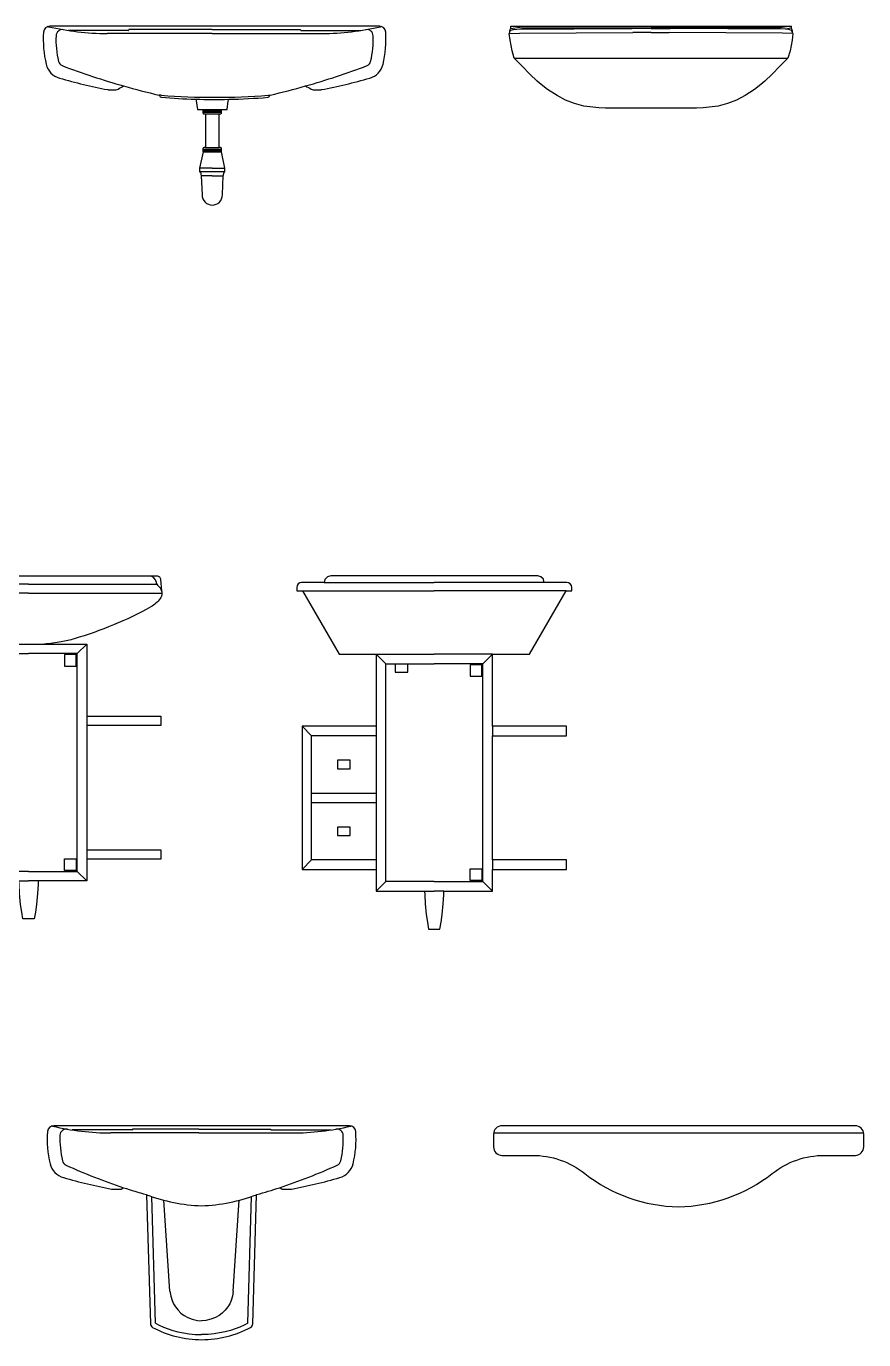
# Model space of a CAD drawing. Header units: millimetres. Extents: x 26555 to 42000, y 34815 to 42213.
# Drawn here: x 32266 to 34246, y 39059 to 42165 of the extents above; entities that cross this region are included whole.
import ezdxf

# ---------------------------------------------------------------- set-up
doc = ezdxf.new("R2010")
doc.units = ezdxf.units.MM
doc.layers.add('cad-block.com', color=250, linetype='Continuous')

# ---------------------------------------------------------------- blocks, each defined once
blk = doc.blocks.new('washbasin 8_front_cad-block.com')
at = {"color": 0}
for p, q in [((-0.2044, 0.81), (-0.3459, 0.81)), ((-0.0055, 0.812), (-0.2024, 0.812)), ((-0.0055, 0.812), (0.2025, 0.812)), ((0.2045, 0.81), (0.346, 0.81)), ((-0.0055, 0.803), (-0.2542, 0.803)), ((-0.0055, 0.803), (0.2542, 0.803)), ((-0.1265, 0.657), (-0.1311, 0.657)), ((0.1265, 0.657), (0.1312, 0.657)), ((-0.0275, 0.6231), (0.0165, 0.6231)), ((-0.0275, 0.6202), (0.0165, 0.6202)), ((-0.0275, 0.6168), (0.0165, 0.6168)), ((-0.0215, 0.6131), (0.0105, 0.6131)), ((-0.0275, 0.5294), (0.0165, 0.5294)), ((-0.0215, 0.5331), (0.0105, 0.5331)), ((-0.0275, 0.526), (0.0165, 0.526)), ((-0.027, 0.5231), (0.016, 0.5231)), ((-0.0055, 0.4841), (-0.0355, 0.4841)), ((0.0233, 0.4761), (-0.0343, 0.4761)), ((-0.0055, 0.4661), (-0.0294, 0.4661)), ((-0.0055, 0.4841), (0.0245, 0.4841)), ((-0.0055, 0.4661), (0.0183, 0.4661))]:
    blk.add_line(p, q, dxfattribs=at)
blk.add_lwpolyline([(-0.0224, 0.82), (-0.3894, 0.82, 0.393872), (-0.4044, 0.806, 0.07676), (-0.398, 0.73, 0.270232), (-0.3667, 0.6973, 0.022535), (-0.2527, 0.6702, 0.047152), (-0.2509, 0.67), (-0.2331, 0.67, 0.135198), (-0.228, 0.6714, -0.009816), (-0.215, 0.6788, 0.011851), (-0.1316, 0.6572, -0.303838), (-0.1294, 0.6546, 0.380353), (-0.1265, 0.652, 0.012781), (-0.0448, 0.6476, -0.103875), (-0.0434, 0.6438), (-0.0405, 0.6231), (-0.0275, 0.6231), (-0.0275, 0.6156, 0.414214), (-0.025, 0.6131), (-0.0215, 0.6131), (-0.0215, 0.5331), (-0.025, 0.5331, 0.414214), (-0.0275, 0.5306), (-0.0275, 0.5231), (-0.027, 0.5231), (-0.0355, 0.4841), (-0.0355, 0.4761), (-0.0343, 0.4761, -0.357511), (-0.0334, 0.4753), (-0.0315, 0.4661), (-0.0295, 0.4211, 0.414214), (-0.0055, 0.3971, 0.414214), (0.0185, 0.4211), (0.0196, 0.4452), (0.0205, 0.4658, -0.038392), (0.0205, 0.4664), (0.0223, 0.4753, -0.357511), (0.0233, 0.4761), (0.0245, 0.4761), (0.0245, 0.4841), (0.016, 0.5231), (0.0165, 0.5231), (0.0165, 0.5306, 0.414214), (0.014, 0.5331), (0.0105, 0.5331), (0.0105, 0.6131), (0.014, 0.6131, 0.414214), (0.0165, 0.6156), (0.0165, 0.6231), (0.0295, 0.6231), (0.0324, 0.6438, -0.095752), (0.0336, 0.6473, 0.014542), (0.1265, 0.652, 0.380353), (0.1295, 0.6546, -0.303838), (0.1317, 0.6572, 0.011851), (0.2151, 0.6788, -0.009816), (0.228, 0.6714, 0.135198), (0.2332, 0.67), (0.2509, 0.67, 0.047152), (0.2528, 0.6702, 0.022535), (0.3667, 0.6973, 0.270232), (0.3981, 0.73, 0.07676), (0.4044, 0.806, 0.393872), (0.3895, 0.82), (0.0225, 0.82)], format="xyb", close=True, dxfattribs=at)
for centre, radius, start, end in [((-0.3935, 0.8141), 0.005, 76.7873, 114.0122), ((-0.2542, 1.4075), 0.6045, 256.7873, 270), ((-0.3598, 0.7971), 0.015, 80.1816, 177.6242), ((-0.2044, 0.811), 0.001, 270, 0), ((-0.2024, 0.811), 0.001, 90, 180), ((0.2025, 0.811), 0.001, 360, 90), ((0.2045, 0.811), 0.001, 180, 270), ((0.2542, 1.4075), 0.6045, 270, 283.2127), ((0.3599, 0.7971), 0.015, 2.3758, 99.8184), ((0.3935, 0.8141), 0.005, 65.9878, 103.2127), ((-0.155, 0.7886), 0.22, 177.6243, 193.5501), ((0.155, 0.7886), 0.22, 346.4499, 2.3757), ((-0.3543, 0.7405), 0.015, 193.5501, 245.3792), ((0.2824, 2.4274), 1.818, 249.2879, 254.1195), ((-0.2824, 2.4274), 1.818, 285.8805, 290.7121), ((0.3543, 0.7405), 0.015, 294.6208, 346.4499), ((0, 2.2514), 1.5994, 265.464, 274.536), ((0, 2.2464), 1.5994, 268.393, 271.2033)]:
    blk.add_arc(centre, radius, start, end, dxfattribs=at)
blk = doc.blocks.new('washbasin 9_front_cad-block.com')
at = {"color": 0}
for p, q in [((-0.3337, 0.8066), (-0.332, 0.8096)), ((-0.332, 0.8096), (-0.3283, 0.8117)), ((-0.3315, 0.82), (-0.3043, 0.8164)), ((-0.3315, 0.8153), (-0.3175, 0.813)), ((-0.3283, 0.8117), (-0.3252, 0.8127)), ((-0.3252, 0.8127), (-0.3175, 0.813)), ((-0.3175, 0.813), (-0.0451, 0.815)), ((-0.305, 0.8134), (-0.3053, 0.8131)), ((-0.3049, 0.8138), (-0.305, 0.8134)), ((-0.3048, 0.8156), (-0.3049, 0.8138)), ((-0.3047, 0.816), (-0.3048, 0.8156)), ((-0.3045, 0.8163), (-0.3047, 0.816)), ((-0.3043, 0.8164), (-0.3045, 0.8163)), ((-0.3043, 0.8164), (0, 0.8164)), ((0, 0.815), (-0.0451, 0.815)), ((0.3043, 0.8164), (0, 0.8164)), ((0, 0.815), (0.0451, 0.815)), ((0.3176, 0.813), (0.0451, 0.815)), ((0.3315, 0.82), (0.3043, 0.8164)), ((0.3043, 0.8164), (0.3045, 0.8163)), ((0.3045, 0.8163), (0.3048, 0.816)), ((0.3048, 0.816), (0.3049, 0.8156)), ((0.3049, 0.8156), (0.305, 0.8138)), ((0.305, 0.8138), (0.3051, 0.8134)), ((0.3051, 0.8134), (0.3053, 0.8131)), ((0.3315, 0.8153), (0.3176, 0.813)), ((0.3252, 0.8127), (0.3176, 0.813)), ((0.3283, 0.8117), (0.3252, 0.8127)), ((0.3321, 0.8096), (0.3283, 0.8117)), ((0.3337, 0.8066), (0.3321, 0.8096)), ((-0.335, 0.8029), (-0.3111, 0.8037)), ((-0.3111, 0.8037), (-0.043, 0.8052)), ((0, 0.8052), (-0.043, 0.8052)), ((0, 0.8052), (0.0431, 0.8052)), ((0.3111, 0.8037), (0.0431, 0.8052)), ((0.335, 0.8029), (0.3111, 0.8037)), ((-0.3231, 0.7445), (0.3231, 0.7445))]:
    blk.add_line(p, q, dxfattribs=at)
blk.add_lwpolyline([(-0.0431, 0.6262), (-0.1078, 0.6262), (-0.1235, 0.627), (-0.159, 0.6313), (-0.181, 0.6374), (-0.2018, 0.6455), (-0.2221, 0.656), (-0.2443, 0.6708), (-0.2593, 0.6822), (-0.269, 0.6903), (-0.2865, 0.7067), (-0.3046, 0.7255), (-0.3231, 0.7445), (-0.3285, 0.762), (-0.3333, 0.7872), (-0.335, 0.8029), (-0.3338, 0.8063), (-0.3337, 0.8066), (-0.3335, 0.8089), (-0.3331, 0.812), (-0.3315, 0.8153), (-0.3315, 0.82), (0, 0.82), (0.3315, 0.82), (0.3315, 0.8153), (0.3332, 0.812), (0.3336, 0.8089), (0.3337, 0.8066), (0.3339, 0.8063), (0.335, 0.8029), (0.3334, 0.7872), (0.3286, 0.762), (0.3231, 0.7445), (0.3047, 0.7255), (0.2866, 0.7067), (0.269, 0.6903), (0.2593, 0.6822), (0.2444, 0.6708), (0.2222, 0.656), (0.2018, 0.6455), (0.181, 0.6374), (0.1591, 0.6313), (0.1235, 0.627), (0.1078, 0.6262), (0.0432, 0.6262)], close=True, dxfattribs=at)
blk = doc.blocks.new('washbasin 23_front_cad-block.com')
at = {"color": 0}
for p, q in [((0, 791.4), (-303.2, 791.4)), ((0, 791.4), (303.2, 791.4)), ((0, 770.5), (-315, 770.5)), ((0, 770.5), (315, 770.5)), ((-114.8, 627.5), (-137.4, 650.1)), ((-114.8, 112.6), (-114.8, 627.5)), ((-114.8, 627.5), (0, 627.5)), ((-92.4, 627.5), (-92.4, 607.5)), ((-62.4, 607.5), (-62.4, 627.5)), ((-37.1, 650.1), (37.1, 650.1)), ((114.8, 627.5), (0, 627.5)), ((85.2, 625.3), (85.2, 597.8)), ((112.7, 625.3), (85.2, 625.3)), ((112.7, 597.8), (112.7, 625.3)), ((114.8, 627.5), (137.4, 650.1)), ((114.8, 112.6), (114.8, 627.5)), ((-92.4, 607.5), (-62.4, 607.5)), ((85.2, 597.8), (112.7, 597.8)), ((-137.4, 479.7), (-137.4, 457.3)), ((137.4, 479.7), (137.4, 457.3)), ((-137.4, 163.7), (-137.4, 141.3)), ((137.4, 163.7), (137.4, 141.3)), ((85.2, 114.8), (85.2, 142.3)), ((85.2, 142.3), (112.7, 142.3)), ((112.7, 142.3), (112.7, 114.8)), ((-114.8, 112.6), (-137.4, 90)), ((0, 112.6), (-114.8, 112.6)), ((0, 112.6), (114.8, 112.6)), ((112.7, 114.8), (85.2, 114.8)), ((114.8, 112.6), (137.4, 90)), ((-22.7, 90), (0, 90)), ((22.7, 90), (0, 90))]:
    blk.add_line(p, q, dxfattribs=at)
blk.add_lwpolyline([(137.4, 650.1), (137.4, 479.7), (312.4, 479.7), (312.4, 457.3), (137.4, 457.3), (137.4, 163.7), (312.5, 163.7), (312.5, 141.3), (137.4, 141.3), (137.4, 90), (22.7, 90), (22.3, 81.1), (21.3, 59.9), (18.8, 34.5), (16.3, 16.4), (13.3, 0), (0, 0), (-13.3, 0), (-16.3, 16.4), (-18.8, 34.5), (-21.3, 59.9), (-22.3, 81.1), (-22.7, 90), (-137.4, 90), (-137.4, 141.3), (-312.5, 141.3), (-312.5, 163.7), (-137.4, 163.7), (-137.4, 457.3), (-312.4, 457.3), (-312.4, 479.7), (-137.4, 479.7), (-137.4, 650.1), (-37.1, 650.1, -0.032145), (-77.4, 655.1), (-77.4, 655.1, -0.024933), (-108, 662.5, -0.054278), (-289.1, 737.7, -0.105753), (-310.7, 757.5, -0.174382), (-315, 770.5, -0.072344), (-314.4, 776.1), (-311.7, 802.6, -0.481494), (-302.9, 811), (-28, 811), (28, 811), (302.9, 811, -0.481494), (311.7, 802.6), (314.4, 776.1, -0.072344), (315, 770.5, -0.174382), (310.7, 757.5, -0.105753), (289.1, 737.7, -0.054278), (108, 662.5, -0.024933), (77.4, 655.1, -0.032145), (37.1, 650.1)], format="xyb", close=True, dxfattribs=at)
for centre, radius, start, end in [((-285.4, 795), 16, 92.8165, 173.1753), ((285.4, 795), 16, 6.8247, 87.1835), ((-295.5, 771.3), 19.5, 126.2701, 165.926), ((-316.3, 799.1), 15.2, 307.6126, 351.6721), ((316.3, 799.1), 15.2, 188.3279, 232.3874), ((295.5, 771.3), 19.5, 14.074, 53.7299)]:
    blk.add_arc(centre, radius, start, end, dxfattribs=at)
blk = doc.blocks.new('washbasin 24_front_cad-block.com')
at = {"color": 0}
for p, q in [((-260, 820), (0, 820)), ((260, 820), (0, 820)), ((-311.6, 800.1), (0, 800.1)), ((311.6, 800.1), (0, 800.1)), ((-137.4, 650.1), (0, 650.1)), ((-114.8, 627.5), (-137.4, 650.1)), ((-114.8, 112.6), (-114.8, 627.5)), ((-114.8, 627.5), (0, 627.5)), ((-92.4, 627.5), (-92.4, 607.5)), ((-62.4, 607.5), (-62.4, 627.5)), ((137.4, 650.1), (0, 650.1)), ((114.8, 627.5), (0, 627.5)), ((85.2, 625.3), (85.2, 597.8)), ((112.7, 625.3), (85.2, 625.3)), ((112.7, 597.8), (112.7, 625.3)), ((114.8, 627.5), (137.4, 650.1)), ((114.8, 112.6), (114.8, 627.5)), ((-92.4, 607.5), (-62.4, 607.5)), ((85.2, 597.8), (112.7, 597.8)), ((-290, 457.3), (-312.4, 479.7)), ((-137.4, 479.7), (-137.4, 457.3)), ((137.4, 479.7), (137.4, 457.3)), ((-290.1, 163.7), (-290, 457.3)), ((-137.4, 457.3), (-290, 457.3)), ((-228.7, 399.2, 0), (-228.7, 379.2, 0)), ((-198.7, 399.2, 0), (-228.7, 399.2, 0)), ((-228.7, 379.2, 0), (-198.7, 379.2, 0)), ((-198.7, 379.2, 0), (-198.7, 399.2, 0)), ((-137.4, 321, 0), (-290.1, 321, 0)), ((-137.4, 298.6, 0), (-290.1, 298.6, 0)), ((-228.7, 241.1, 0), (-228.7, 221.1, 0)), ((-198.7, 241.1, 0), (-228.7, 241.1, 0)), ((-228.7, 221.1, 0), (-198.7, 221.1, 0)), ((-198.7, 221.1, 0), (-198.7, 241.1, 0)), ((-290.1, 163.7), (-312.5, 141.3)), ((-137.4, 163.7), (-290.1, 163.7)), ((-137.4, 163.7), (-137.4, 141.3)), ((137.4, 163.7), (137.4, 141.3)), ((85.2, 114.8), (85.2, 142.3)), ((85.2, 142.3), (112.7, 142.3)), ((112.7, 142.3), (112.7, 114.8)), ((-114.8, 112.6), (-137.4, 90)), ((0, 112.6), (-114.8, 112.6)), ((0, 112.6), (114.8, 112.6)), ((112.7, 114.8), (85.2, 114.8)), ((114.8, 112.6), (137.4, 90)), ((-22.7, 90), (0, 90)), ((22.7, 90), (0, 90))]:
    blk.add_line(p, q, dxfattribs=at)
blk.add_lwpolyline([(231.5, 835), (0, 835), (-231.5, 835), (-244.8, 835), (-252.2, 833.4), (-258.1, 827.6), (-258.3, 827), (-260, 820), (-313.5, 820), (-317.5, 819), (-321.5, 816.5), (-324.3, 812.7), (-325, 808), (-325, 800.1), (-311.6, 800.1), (-225, 650.1), (-137.4, 650.1), (-137.4, 479.7), (-312.4, 479.7), (-312.4, 457.3), (-312.5, 163.7), (-312.5, 141.3), (-137.4, 141.3), (-137.4, 90), (-22.7, 90), (-22.3, 81.1), (-21.3, 59.9), (-18.8, 34.5), (-16.3, 16.4), (-13.3, 0), (0, 0), (13.3, 0), (16.3, 16.4), (18.8, 34.5), (21.3, 59.9), (22.3, 81.1), (22.7, 90), (137.4, 90), (137.4, 141.3), (312.5, 141.3), (312.5, 163.7), (137.4, 163.7), (137.4, 457.3), (312.4, 457.3), (312.4, 479.7), (137.4, 479.7), (137.4, 650.1), (225, 650.1), (311.6, 800.1), (325, 800.1), (325, 808), (324.3, 812.7), (321.5, 816.5), (317.5, 819), (313.5, 820), (260, 820), (258.3, 827), (258.3, 827), (258.1, 827.6), (252.2, 833.4), (244.8, 835)], close=True, dxfattribs=at)
blk.add_lwpolyline([(-137.4, 457.3), (-137.4, 163.7)], dxfattribs=at)
blk = doc.blocks.new('washbasin 37_front_cad-block.com')
at = {"color": 0}
for p, q in [((-164.4, 810), (-305.9, 810)), ((-6.6, 812), (-162.5, 812)), ((-6.6, 812), (162.5, 812)), ((164.4, 810), (305.9, 810)), ((-6.6, 803), (-214.2, 803)), ((-6.6, 803), (214.2, 803)), ((-109.2, 353), (-117.8, 652.5)), ((109.2, 353), (117.8, 652.5)), ((-74.8, 429), (-89.1, 643.9)), ((74.8, 429), (89.1, 643.9))]:
    blk.add_line(p, q, dxfattribs=at)
blk.add_lwpolyline([(129.9, 656.9, -0.063487), (130.6, 657.2, 0.010805), (184.4, 673.5, -0.002775), (188, 671.4, 0.135198), (193.1, 670), (210.9, 670, 0.047152), (212.8, 670.2, 0.022535), (326.7, 697.3, 0.270232), (358.1, 730, 0.07676), (364.4, 806, 0.393872), (349.5, 820), (21.5, 820), (-21.4, 820), (-349.5, 820, 0.393872), (-364.4, 806, 0.07676), (-358.1, 730, 0.270232), (-326.7, 697.3, 0.022535), (-212.8, 670.2, 0.047152), (-210.9, 670), (-193.1, 670, 0.135198), (-188, 671.4, -0.002775), (-184.4, 673.5, 0.010805), (-130.6, 657.2, -0.063487), (-129.9, 656.9), (-121.1, 351.5, 0.269139), (-115.8, 343, 0.123198), (0, 314, 0.123198), (115.8, 343, 0.269139), (121.1, 351.5)], format="xyb", close=True, dxfattribs=at)
for points in [[(-74.8, 429), (-73, 416.9), (-69.9, 406.9), (-66.4, 399), (-62, 392.1), (-55.7, 383.9), (-48.8, 377), (-41.5, 371.4), (-32.7, 366.3), (-22, 362.6), (-10.1, 359.4), (0, 359)], [(74.8, 429), (73, 416.9), (69.9, 406.9), (66.4, 399), (62, 392.1), (55.7, 383.9), (48.8, 377), (41.5, 371.4), (32.7, 366.3), (22, 362.6), (10.1, 359.4), (0, 359)], [(-109.2, 353), (-100.4, 348.7), (-90, 344), (-79, 339.9), (-68, 335.8), (-56, 332.7), (-42.5, 329.9), (-29.6, 328), (-15.4, 326.4), (-4.6, 326.1), (0, 326)], [(109.2, 353), (100.4, 348.7), (90, 344), (79, 339.9), (68, 335.8), (56, 332.7), (42.5, 329.9), (29.6, 328), (15.4, 326.4), (4.6, 326.1), (0, 326)]]:
    blk.add_lwpolyline(points, dxfattribs=at)
for centre, radius, start, end in [((-353.5, 814.1), 5, 76.7873, 114.0122), ((-214.2, 1407.5), 604.5, 256.7873, 270), ((-319.8, 797.1), 15, 80.1816, 177.6242), ((-164.4, 811), 1, 270, 0), ((-162.5, 811), 1, 90, 180), ((162.5, 811), 1, 0, 90), ((164.4, 811), 1, 180, 270), ((214.2, 1407.5), 604.5, 270, 283.2127), ((319.8, 797.1), 15, 2.3758, 99.8184), ((353.5, 814.1), 5, 65.9878, 103.2127), ((-115, 788.6), 220, 177.6243, 193.5501), ((115, 788.6), 220, 346.4499, 2.3757), ((-314.3, 740.5), 15, 193.5501, 245.3792), ((221, 1908.7), 1300, 245.3792, 251.8291), ((-221, 1908.7), 1300, 288.1709, 294.6208), ((314.3, 740.5), 15, 294.6208, 346.4499), ((15, 1041.7), 411.2, 249.3659, 267.914), ((-15, 1041.7), 411.2, 272.086, 290.6341)]:
    blk.add_arc(centre, radius, start, end, dxfattribs=at)
blk = doc.blocks.new('washbasin 38_front_cad-block.com')
at = {"color": 0}
blk.add_line((437.5, 852.6), (-437.3, 852.6), dxfattribs=at)
blk.add_lwpolyline([(-417.8, 800), (-345.7, 800, -0.168697), (-221.7, 757, 0.165542), (-0.3, 678.5, 0.165542), (221.1, 757, -0.168697), (345.1, 800), (418.1, 800), (418.1, 800, 0.406196), (437.5, 820), (437.5, 850, 0.414214), (417.5, 870), (-417.5, 870, 0.414214), (-437.5, 850), (-437.5, 820, 0.409707), (-417.8, 800, -0.984705)], format="xyb", close=True, dxfattribs=at)

msp = doc.modelspace()

# ---------------------------------------------------------------- block references
at = {"layer": 'cad-block.com', "xscale": 1000, "yscale": 1000, "zscale": 1000}
for name, p in [('washbasin 8_front_cad-block.com', (32711.1, 41345.1)), ('washbasin 9_front_cad-block.com', (33742.7, 41345.1))]:
    msp.add_blockref(name, p, dxfattribs=at)
at = {"layer": 'cad-block.com'}
for name, p in [('washbasin 23_front_cad-block.com', (32271.4, 40054.1)), ('washbasin 24_front_cad-block.com', (33230.3, 40030.1)), ('washbasin 37_front_cad-block.com', (32680.4, 38745.1)), ('washbasin 38_front_cad-block.com', (33808, 38695.1))]:
    msp.add_blockref(name, p, dxfattribs=at)

doc.saveas('drawing.dxf')
